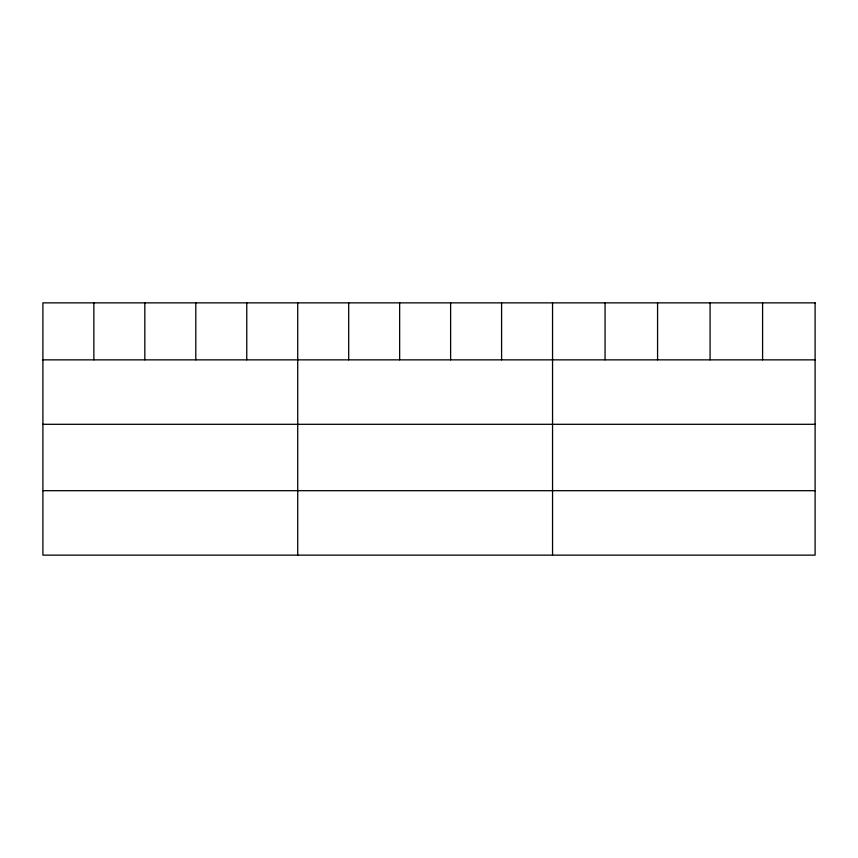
<?xml version="1.0" encoding="UTF-8"?>
<svg xmlns="http://www.w3.org/2000/svg" width="858" height="858" viewBox="0 0 858 858"><rect width="100%" height="100%" fill="white"/><g stroke="black" fill="none" stroke-linecap="round" stroke-linejoin="round"><path stroke-width="1.29" d="M42.9 359.856L815.1 359.856M42.9 424.302L815.1 424.302M42.9 490.69L815.1 490.69M762.59 302.863L762.59 359.856M710.081 302.863L710.081 359.856M657.571 302.863L657.571 359.856M605.062 302.863L605.062 359.856M552.552 302.863L552.552 555.137M501.587 302.863L501.587 359.856M450.622 302.863L450.622 359.856M399.656 302.863L399.656 359.856M348.691 302.863L348.691 359.856M297.726 302.863L297.726 555.137M246.761 302.863L246.761 359.856M195.796 302.863L195.796 359.856M144.83 302.863L144.83 359.856M93.865 302.863L93.865 359.856M815.1 302.863L42.9 302.863L42.9 555.137L815.1 555.137L815.1 302.863"/></g></svg>
